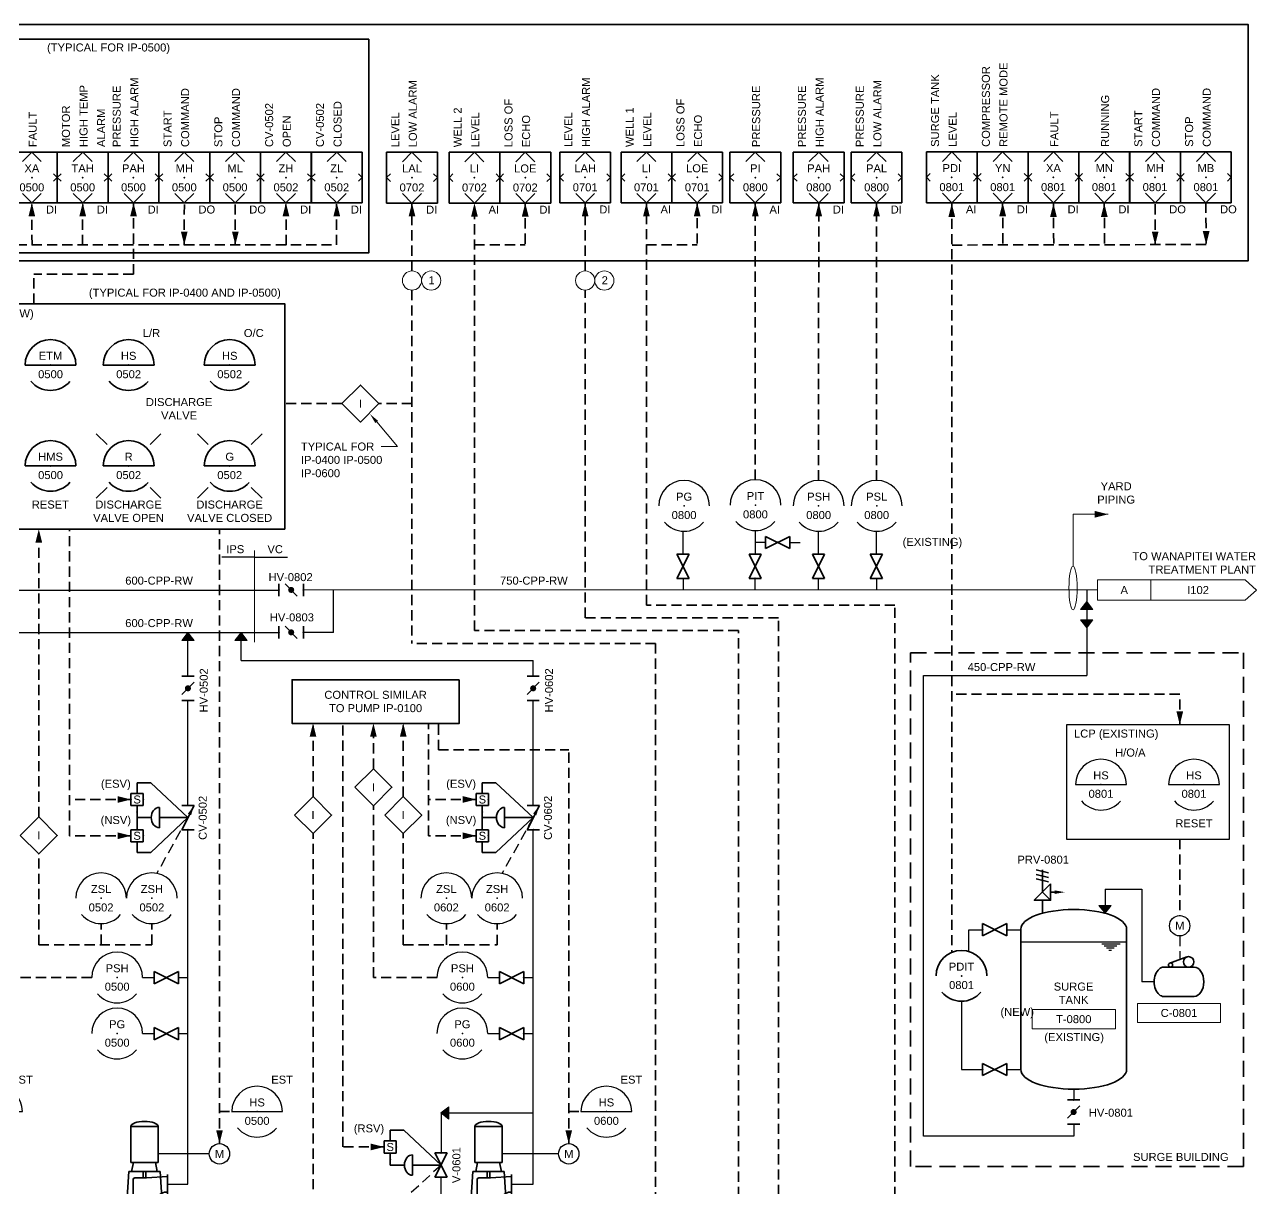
# Paper-space layout '11-Example P&ID with Typical IO and Controls- A1 Sheet' of a CAD drawing. Extents: x 47 to 819, y 21 to 569.
# Drawn here: x 433.7 to 818.5, y 205.3 to 569 of the extents above; entities that cross this region are included whole.
import ezdxf
from ezdxf.enums import TextEntityAlignment as Align

# ---------------------------------------------------------------- set-up
doc = ezdxf.new("R2010")
doc.units = 0
for name, pattern in [('CENTER2', [28.575, 19.05, -3.175, 3.175, -3.175]), ('DASHED', [0.75, 0.5, -0.25]), ('HIDDEN2', [4.7625, 3.175, -1.5875])]:
    doc.linetypes.add(name, pattern=pattern)
for name, color, linetype, lineweight in [('D-EQPM-EXST', 252, 'Continuous', 35), ('D-MINOR-EXST', 252, 'Continuous', 25), ('D-VALV-EXST', 252, 'Continuous', 35), ('G-ANNO-DIM', 1, 'Continuous', 13), ('G-ANNO-SYMB-EXST', 252, 'Continuous', 13), ('G-ANNO-TXNT-EXST', 252, 'Continuous', 13), ('N-ANNO-TEXT', 3, 'Continuous', 18), ('N-INST', 4, 'Continuous', 35), ('N-INST-EXST', 252, 'Continuous', 25), ('N-SGNL-ELEC', 4, 'HIDDEN2', 35), ('N-SGNL-ELEC-EXST', 252, 'HIDDEN2', 25)]:
    doc.layers.add(name, color=color, linetype=linetype, lineweight=lineweight)
doc.styles.add('_CGS_2-5_NOTES', font='arial.ttf', dxfattribs={"height": 2.5})
doc.styles.add('_CGS_2-5_SYMBOL', font='arial.ttf', dxfattribs={"height": 2.5})
doc.styles.get("Standard").update_dxf_attribs({"font": 'arial.ttf'})
doc.dimstyles.get("Standard").update_dxf_attribs({"dimtxt": 0.18, "dimasz": 0.18, "dimexe": 0.18, "dimexo": 0.0625, "dimgap": 0.09, "dimtad": 0, "dimtih": 1, "dimtoh": 1, "dimdec": 4, "dimzin": 0, "dimdsep": 46, "dimtxsty": 'Standard', "dimcen": 0.09, "dimadec": 0, "dimazin": 0, "dimtfac": 1, "dimtdec": 4, "dimtofl": 0, "dimtmove": 0, "dimatfit": 3, "dimfxl": 1, "dimtolj": 1, "dimtzin": 0, "dimarcsym": 0})

# ---------------------------------------------------------------- blocks, each defined once
blk = doc.blocks.new('REFa')
for p, q in [((29.5148, 3.175), (0, 3.175)), ((0, -3.175), (0, 3.175)), ((32.9692, 0), (29.5148, 3.175)), ((29.5148, -3.175), (32.9692, 0)), ((0, -3.175), (29.5148, -3.175))]:
    blk.add_line(p, q)
at = {"style": '_CGS_2-5_SYMBOL'}
blk.add_attdef('A', text='', height=2.5, dxfattribs=at).set_placement((14.7574, 0), align=Align.MIDDLE_CENTER)
blk = doc.blocks.new('REFb')
for p, q in [((0, 3.175), (0, -3.175)), ((0, 3.175), (16.6116, 3.175)), ((16.6116, -3.175), (16.6116, 3.175)), ((16.6116, -3.175), (0, -3.175))]:
    blk.add_line(p, q)
at = {"style": '_CGS_2-5_SYMBOL'}
blk.add_attdef('A', text='', height=2.5, dxfattribs=at).set_placement((8.3058, 0), align=Align.MIDDLE_CENTER)
blk = doc.blocks.new('_N_PLC_FIELD_OP ACCESS')
for p, q in [((-7.94, 15.87), (7.94, 15.87)), ((-7.94, 0), (-7.94, 15.87)), ((0, 15.87), (-2.96, 12.91)), ((2.96, 12.91), (0, 15.87)), ((7.94, 0), (7.94, 15.87)), ((-6.76, 9.11), (-7.94, 7.94)), ((-7.94, 7.94), (-6.76, 6.76)), ((7.94, 7.94), (6.76, 9.11)), ((6.76, 6.76), (7.94, 7.94)), ((7.94, 0), (-7.94, 0)), ((-2.96, 2.96), (0, 0)), ((0, 0), (2.96, 2.96))]:
    blk.add_line(p, q)
blk.add_point((0, 7.94))
at = {"style": '_CGS_2-5_SYMBOL'}
for tag, p in [('DESCRIPTION1', (-3.99, 16.48)), ('DESCRIPTION2', (1.51, 16.48)), ('DESCRIPTION3', (7.01, 16.48))]:
    blk.add_attdef(tag, p, '', height=2.5, rotation=90, dxfattribs=at)
for tag, p in [('TAG', (0, 9.57)), ('NO', (0, 3.62))]:
    blk.add_attdef(tag, text='', height=2.5, dxfattribs=at).set_placement(p, align=Align.CENTER)
blk.add_attdef('ABB', (4.41, -3.31), '', height=2.5, dxfattribs=at)
blk = doc.blocks.new('_D_VALVE_BUTTERFLY')
h = blk.add_hatch(color=256)
edge = h.paths.add_edge_path()
edge.add_arc((3.81, 0.02), 0.953, 180, 540)
for p, q in [((0, 1.91), (0, -1.9)), ((1.91, 1.91), (5.72, -1.9)), ((7.62, 1.91), (7.62, -1.9))]:
    blk.add_line(p, q)
for p in [(3.81, 0), (0, -0.02), (7.62, -0.02)]:
    blk.add_point(p)
blk = doc.blocks.new('_N_INST_FIELD_OP ACCESS')
for start, end in [(0, 180), (219.6995, 319.7606)]:
    blk.add_arc((0, 0), 7.94, start, end)
blk.add_point((0, 0))
at = {"style": '_CGS_2-5_SYMBOL'}
blk.add_attdef('ABB', (4.41, 8.76), '', height=2.5, dxfattribs=at)
for tag, p in [('TAG', (0, 1.63)), ('NO', (0, -4.12))]:
    blk.add_attdef(tag, text='', height=2.5, dxfattribs=at).set_placement(p, align=Align.CENTER)
blk = doc.blocks.new('_D_PUMP_VERTICAL TURBINE')
for p, q in [((-11.47, 17.97), (-11.47, 6.74)), ((-2.93, 17.97), (-11.47, 17.97)), ((-2.93, 6.74), (-2.93, 17.97)), ((-12.69, -5.85), (-12.08, 3.9)), ((-12.08, 3.9), (-2.32, 3.9)), ((-11.47, 6.74), (-2.93, 6.74)), ((-10.61, 6.74), (-11.21, 3.9)), ((-7.64, 1.94), (-7.64, 3.9)), ((-6.75, 1.94), (-6.75, 3.9)), ((-3.78, 6.74), (-3.19, 3.9)), ((-1.71, -5.85), (-2.32, 3.9)), ((-10.74, -4.23), (-10.74, 1.41)), ((-10.22, 1.94), (-6.54, 1.94)), ((-6.54, 1.94), (0, 2.41)), ((0, -3.02), (0, 3.02)), ((-0.57, -6.49), (-13.82, -6.49)), ((-12.69, -6.49), (-12.69, -5.85)), ((-12.68, -5.63), (-11.23, -4.23)), ((-11.23, -4.23), (-3.17, -4.23)), ((-1.72, -5.63), (-3.17, -4.23)), ((-1.71, -6.49), (-1.71, -5.85))]:
    blk.add_line(p, q)
blk.add_arc((-10.22, 1.41), 0.528, 90, 180)
at = {"extrusion": (0, 0, -1)}
blk.add_ellipse((-7.2, 17.97), major_axis=(4.27, 0), ratio=0.386284, start_param=3.141593, end_param=6.283185, dxfattribs=at)
blk.add_ellipse((-0.21, -5.85), major_axis=(-2.39, 2.39), ratio=1, start_param=-0.846486, end_param=0.286057)
at = {"style": '_CGS_2-5_SYMBOL'}
blk.add_attdef('XX', text='', height=2.5, dxfattribs=at).set_placement((0.15, -6.59), align=Align.TOP_LEFT)
blk = doc.blocks.new('_D_VALVE_GATE')
for p, q in [((7.62, -1.905), (0, 1.905)), ((0, 1.905), (0, -1.905)), ((0, -1.905), (7.62, 1.905)), ((7.62, 1.905), (7.62, -1.905))]:
    blk.add_line(p, q)
for p in [(0, 0), (3.81, 0), (7.62, 0)]:
    blk.add_point(p)
blk = doc.blocks.new('_D_VALVE_CHECK')
for p, q in [((0, -1.905), (0, 1.905)), ((0, 1.905), (7.62, -1.905)), ((7.62, -1.905), (7.62, 1.905))]:
    blk.add_line(p, q)
for p in [(0, 0), (3.81, 0), (7.62, 0)]:
    blk.add_point(p)
blk.add_solid([(4.5466, -0.9652), (7.62, -1.905), (5.0292, 0.0254)])
blk = doc.blocks.new('_N_LIGHT_PANEL')
for p, q in [((-10.12, 10.08), (-6.74, 6.73)), ((10.1, 10.08), (6.72, 6.73)), ((-7.95, 0), (7.95, 0)), ((-10.12, -10.11), (-6.74, -6.76)), ((10.1, -10.11), (6.72, -6.76))]:
    blk.add_line(p, q)
for start, end in [(0, 180), (219.6995, 319.7606)]:
    blk.add_arc((0, 0), 7.94, start, end)
blk.add_point((0, 0))
at = {"style": '_CGS_2-5_SYMBOL'}
for tag, p in [('TAG', (0, 1.63)), ('NO', (0, -4.12))]:
    blk.add_attdef(tag, text='', height=2.5, dxfattribs=at).set_placement(p, align=Align.CENTER)
blk.add_attdef('ABB', (7.41, 4.76), '', height=2.5, dxfattribs=at)
blk = doc.blocks.new('_N_INST_PANEL_OP ACCESS')
blk.add_line((-7.95, 0), (7.95, 0))
for start, end in [(0, 180), (219.6995, 319.7606)]:
    blk.add_arc((0, 0), 7.94, start, end)
at = {"ltscale": 0.0508}
blk.add_point((0, 0), dxfattribs=at)
at = {"style": '_CGS_2-5_SYMBOL'}
blk.add_attdef('ABB', (4.41, 8.76), '', height=2.5, dxfattribs=at)
for tag, p in [('TAG', (0, 1.63)), ('NO', (0, -4.12))]:
    blk.add_attdef(tag, text='', height=2.5, dxfattribs=at).set_placement(p, align=Align.CENTER)
blk = doc.blocks.new('_D_VALVE_RELIEF - PRESSURE')
for p, q in [((1.8796, 12.4333), (-1.9558, 13.3477)), ((-1.9558, 11.9507), (1.8796, 10.9855)), ((0, 6.4135), (0, 13.3477)), ((1.8796, 9.5885), (-1.9558, 10.5283)), ((2.5527, 3.8608), (-0.0127, 6.4008)), ((0, 3.8608), (0, 0)), ((2.5527, 6.4008), (4.6101, 6.4008))]:
    blk.add_line(p, q)
at = {"flags": 128}
blk.add_lwpolyline([(2.5527, 8.9662), (2.5527, 3.8608), (-2.5527, 3.8608)], close=True, dxfattribs=at)
for p in [(-0.0127, 3.8608), (2.5527, 6.4008)]:
    blk.add_point(p)
blk.add_solid([(3.8227, 5.842), (6.9977, 6.4008), (3.8227, 6.9596)])
blk = doc.blocks.new('_D_COMPRESSOR_SINGLE STAGE')
for p, q in [((-10.61, 5.86), (-5.3, 7.77)), ((-12.46, 4.59), (-3.02, 4.59)), ((-12.46, -4.59), (-3.02, -4.59))]:
    blk.add_line(p, q)
for centre, radius in [((-4.74, 6.23), 1.64), ((-10.39, 5.25), 0.654)]:
    blk.add_circle(centre, radius)
for centre, start_param, end_param in [((-12.46, 0), 0, 3.141593), ((-3.02, 0), 3.141593, 6.283185)]:
    blk.add_ellipse(centre, major_axis=(0, 4.59), ratio=0.657895, start_param=start_param, end_param=end_param)
at = {"style": '_CGS_2-5_SYMBOL'}
blk.add_attdef('XX', text='', height=2.5, dxfattribs=at).set_placement((-0.51, -5.02), align=Align.TOP_LEFT)

psp = doc.layouts.new('11-Example P&ID with Typical IO and Controls- A1 Sheet')

# ---------------------------------------------------------------- linework, layer by layer
at = {"layer": 'D-EQPM-EXST'}
for p, q in [((744.93, 286.26), (744.93, 242.45)), ((777.98, 242.49), (777.98, 286.3))]:
    psp.add_line(p, q, dxfattribs=at)
at = {"layer": 'D-EQPM-EXST', "extrusion": (0, 0, -1)}
psp.add_ellipse((761.46, 286.3), major_axis=(16.53, 0), ratio=0.374183, start_param=3.141593, end_param=6.283185, dxfattribs=at)
at = {"layer": 'D-EQPM-EXST'}
psp.add_ellipse((761.46, 242.49), major_axis=(16.53, 0), ratio=0.374183, start_param=3.141593, end_param=6.283185, dxfattribs=at)
at = {"layer": 'D-MINOR-EXST'}
for p, q in [((639.45, 403.52), (639.45, 410.68)), ((661.98, 410.88), (661.98, 403.53)), ((681.77, 403.52), (681.77, 410.68)), ((699.87, 403.52), (699.87, 410.68)), ((665.16, 407.16), (661.98, 407.16)), ((672.78, 407.16), (675.96, 407.16)), ((639.45, 395.9), (639.45, 392.32)), ((661.98, 392.31), (661.98, 395.91)), ((681.77, 392.31), (681.77, 395.9)), ((699.87, 395.91), (699.87, 392.31)), ((215.09, 392.35), (513.17, 392.3)), ((768.93, 392.32), (520.79, 392.3)), ((530.21, 379.05), (530.21, 392.3)), ((765.51, 392.31), (765.51, 365.61)), ((382.56, 379.05), (513.17, 379.05)), ((484.74, 365.4), (484.74, 379.05)), ((501.32, 370.32), (501.32, 379.05)), ((530.21, 379.05), (520.79, 379.05)), ((501.32, 370.32), (592.6, 370.32)), ((592.6, 365.4), (592.6, 370.32)), ((714.5, 221.6), (714.5, 365.61)), ((714.5, 365.61), (765.51, 365.61)), ((484.74, 324.99), (484.74, 357.78)), ((592.6, 324.99), (592.6, 357.78)), ((484.74, 206.64), (484.74, 317.37)), ((592.6, 206.64), (592.6, 317.37)), ((771.23, 298.84), (771.23, 291.29)), ((771.23, 298.84), (782.69, 298.84)), ((782.69, 298.84), (782.69, 269.88)), ((728.65, 279.34), (728.65, 286.14)), ((728.65, 286.14), (732.98, 286.14)), ((740.6, 286.14), (744.93, 286.14)), ((777.98, 282.27), (744.93, 282.27)), ((775.96, 281.68), (770.21, 281.68)), ((774.94, 281.04), (770.99, 281.04)), ((774.09, 280.34), (771.73, 280.34)), ((773.28, 279.7), (772.44, 279.7)), ((470.55, 271.18), (474.16, 271.18)), ((481.78, 271.18), (484.74, 271.18)), ((578.41, 271.18), (582.02, 271.18)), ((589.64, 271.18), (592.6, 271.18)), ((786.61, 269.88), (782.69, 269.88)), ((726.4, 263.79), (726.4, 242.49)), ((470.55, 253.68), (474.16, 253.68)), ((481.78, 253.68), (484.74, 253.68)), ((578.41, 253.68), (582.02, 253.68)), ((589.64, 253.68), (592.6, 253.68)), ((726.4, 242.49), (732.98, 242.49)), ((740.6, 242.49), (744.93, 242.49)), ((761.46, 236.3), (761.46, 232.97)), ((563.82, 228.95), (563.82, 216.4)), ((563.82, 228.95), (592.6, 228.95)), ((761.46, 225.35), (761.46, 221.6)), ((761.46, 221.6), (714.5, 221.6)), ((491.4, 216.11), (475.41, 216.1)), ((600.52, 216.11), (582.91, 216.1)), ((563.76, 208.78), (563.76, 181.39)), ((478.34, 206.64), (484.74, 206.64)), ((585.83, 206.64), (592.6, 206.64))]:
    psp.add_line(p, q, dxfattribs=at)
at = {"layer": 'D-VALV-EXST'}
for p, q in [((468.83, 328.76), (468.83, 332.08)), ((473.08, 332.08), (468.83, 332.08)), ((484.74, 321.18), (473.08, 332.08)), ((576.69, 328.76), (576.69, 332.08)), ((580.94, 332.08), (576.69, 332.08)), ((592.6, 321.18), (580.94, 332.08)), ((470.74, 328.76), (466.93, 328.76)), ((466.93, 328.76), (466.93, 324.95)), ((470.74, 324.95), (470.74, 328.76)), ((578.6, 328.76), (574.79, 328.76)), ((574.79, 328.76), (574.79, 324.95)), ((578.6, 324.95), (578.6, 328.76)), ((466.93, 324.95), (468.83, 324.95)), ((468.83, 321.2), (468.83, 324.95)), ((468.83, 324.95), (470.74, 324.95)), ((475.81, 324.38), (475.81, 318.03)), ((574.79, 324.95), (576.69, 324.95)), ((576.69, 321.2), (576.69, 324.95)), ((576.69, 324.95), (578.6, 324.95)), ((583.67, 324.38), (583.67, 318.03)), ((473.26, 321.2), (468.83, 321.2)), ((468.83, 321.16), (468.83, 317.41)), ((484.74, 321.18), (473.08, 310.28)), ((581.12, 321.2), (576.69, 321.2)), ((576.69, 321.16), (576.69, 317.41)), ((592.6, 321.18), (580.94, 310.28)), ((466.93, 313.6), (466.93, 317.41)), ((466.93, 317.41), (468.83, 317.41)), ((468.83, 317.41), (470.74, 317.41)), ((470.74, 317.41), (470.74, 313.6)), ((574.79, 313.6), (574.79, 317.41)), ((574.79, 317.41), (576.69, 317.41)), ((576.69, 317.41), (578.6, 317.41)), ((578.6, 317.41), (578.6, 313.6)), ((470.74, 313.6), (466.93, 313.6)), ((468.83, 313.6), (468.83, 310.28)), ((578.6, 313.6), (574.79, 313.6)), ((576.69, 313.6), (576.69, 310.28)), ((473.08, 310.28), (468.83, 310.28)), ((580.94, 310.28), (576.69, 310.28)), ((547.91, 220.16), (547.91, 223.49)), ((552.16, 223.49), (547.91, 223.49)), ((563.82, 212.59), (552.16, 223.49)), ((549.82, 220.16), (546.01, 220.16)), ((546.01, 220.16), (546.01, 216.35)), ((549.82, 216.35), (549.82, 220.16)), ((546.01, 216.35), (547.91, 216.35)), ((547.91, 212.61), (547.91, 216.35)), ((547.91, 216.35), (549.82, 216.35)), ((554.89, 215.78), (554.89, 209.43)), ((552.34, 212.61), (547.91, 212.61))]:
    psp.add_line(p, q, dxfattribs=at)
at = {"layer": 'D-VALV-EXST', "flags": 128}
for points in [[(484.74, 321.18), (475.82, 321.18)], [(592.6, 321.18), (583.68, 321.18)], [(563.82, 212.59), (554.9, 212.59)]]:
    psp.add_lwpolyline(points, dxfattribs=at)
at = {"layer": 'D-VALV-EXST', "extrusion": (0, 0, -1)}
for centre in [(475.8, 321.2), (583.66, 321.2), (554.89, 212.61)]:
    psp.add_ellipse(centre, major_axis=(0, 3.18), ratio=0.8, start_param=3.141593, end_param=6.283185, dxfattribs=at)
at = {"layer": 'D-VALV-EXST'}
for p in [(466.93, 326.85), (470.74, 326.85), (578.6, 326.85), (468.83, 322.98), (576.69, 322.98), (470.74, 315.51), (578.6, 315.51), (549.82, 218.26), (547.91, 214.39)]:
    psp.add_point(p, dxfattribs=at)
at = {"layer": 'G-ANNO-DIM'}
for p in [(543.69, 444.83), (545.13, 437.19)]:
    psp.add_line(p, (550.16, 437.19), dxfattribs=at)
at = {"layer": 'G-ANNO-DIM', "linetype": 'CENTER2', "ltscale": 10}
psp.add_line((505.57, 375.99), (505.57, 404.71), dxfattribs=at)
at = {"layer": 'G-ANNO-DIM'}
psp.add_solid([(543.28, 444.48), (541.59, 447.31), (544.11, 445.18)], dxfattribs=at)
at = {"layer": 'G-ANNO-SYMB-EXST', "ltscale": 10}
for p, q in [((761.24, 399.79), (761.24, 415.98)), ((761.24, 415.98), (772.23, 415.98))]:
    psp.add_line(p, q, dxfattribs=at)
at = {"layer": 'G-ANNO-SYMB-EXST', "ltscale": 0.1}
for p, q in [((765.51, 388.69), (763.56, 386.21)), ((767.45, 386.21), (765.51, 388.69)), ((763.56, 386.21), (767.45, 386.21)), ((763.56, 383.02), (767.45, 383.02)), ((765.51, 380.54), (763.56, 383.02)), ((482.79, 376.57), (484.74, 379.05)), ((484.74, 379.05), (486.69, 376.57)), ((499.37, 376.57), (501.32, 379.05)), ((501.32, 379.05), (503.27, 376.57)), ((486.69, 376.57), (482.79, 376.57)), ((503.27, 376.57), (499.37, 376.57)), ((773.18, 293.77), (769.28, 293.77)), ((769.28, 293.77), (771.23, 291.29)), ((771.23, 291.29), (773.18, 293.77)), ((563.76, 228.91), (566.24, 230.85)), ((566.24, 226.96), (563.76, 228.91)), ((566.24, 230.85), (566.24, 226.96))]:
    psp.add_line(p, q, dxfattribs=at)
at = {"layer": 'G-ANNO-SYMB-EXST', "ltscale": 0.001}
psp.add_line((767.45, 383.02), (765.51, 380.54), dxfattribs=at)
at = {"layer": 'G-ANNO-SYMB-EXST', "ltscale": 10}
psp.add_lwpolyline([(772.23, 415.98, 0, 2.1, 0), (768.03, 415.98, 2.1, 2.1, 0)], format="xyseb", dxfattribs=at)
at = {"layer": 'G-ANNO-SYMB-EXST', "ltscale": 10, "extrusion": (0, 0, -1)}
psp.add_ellipse((761.24, 392.96), major_axis=(0, 6.83), ratio=0.186046, dxfattribs=at)
at = {"layer": 'G-ANNO-SYMB-EXST', "ltscale": 0.1, "extrusion": (0, 0, -1)}
for points in [[(-763.56, 386.21), (-767.45, 386.21), (-765.51, 388.69)], [(-763.56, 383.02), (-767.45, 383.02), (-765.51, 380.54)], [(-486.69, 376.57), (-482.79, 376.57), (-484.74, 379.05)], [(-503.27, 376.57), (-499.37, 376.57), (-501.32, 379.05)], [(-773.18, 293.77), (-769.28, 293.77), (-771.23, 291.29)], [(-566.24, 230.85), (-566.24, 226.96), (-563.76, 228.91)]]:
    psp.add_solid(points, dxfattribs=at)
at = {"layer": 'G-ANNO-TXNT-EXST', "ltscale": 10}
for points in [[(807.35, 257.13), (781.35, 257.13), (781.35, 263.13), (807.35, 263.13)], [(774.46, 255.19), (748.46, 255.19), (748.46, 261.19), (774.46, 261.19)]]:
    psp.add_lwpolyline(points, close=True, dxfattribs=at)
at = {"layer": 'N-ANNO-TEXT'}
for centre in [(554.72, 489.02), (560.72, 489.02), (608.82, 489.02), (614.82, 489.02)]:
    psp.add_circle(centre, 3, dxfattribs=at)
at = {"layer": 'N-INST'}
for points in [[(48.99, 569), (816, 569), (816, 495.21), (48.99, 495.21)], [(358.17, 481.79), (514.98, 481.79), (514.98, 411.33), (358.17, 411.33)], [(569.49, 364.29), (517.27, 364.29), (517.27, 350.64), (569.49, 350.64)]]:
    psp.add_lwpolyline(points, close=True, dxfattribs=at)
at = {"layer": 'N-INST', "ltscale": 10}
psp.add_lwpolyline([(541.19, 564.48), (541.19, 497.66), (378.33, 497.66), (378.33, 564.48)], close=True, dxfattribs=at)
at = {"layer": 'N-INST', "flags": 128}
for points in [[(532.83, 450.56), (538.61, 444.78), (544.39, 450.56), (538.61, 456.34)], [(536.89, 330.67), (542.67, 324.89), (548.45, 330.67), (542.67, 336.46)], [(518.01, 321.95), (523.8, 316.17), (529.58, 321.95), (523.8, 327.73)], [(546.22, 321.95), (552, 316.17), (557.78, 321.95), (552, 327.73)], [(432.34, 315.61), (438.13, 309.83), (443.91, 315.61), (438.13, 321.4)]]:
    psp.add_lwpolyline(points, close=True, dxfattribs=at)
at = {"layer": 'N-INST', "color": 5, "linetype": 'DASHED', "ltscale": 10}
psp.add_lwpolyline([(710.47, 372.64), (814.52, 372.64), (814.52, 212.15), (710.47, 212.15)], close=True, dxfattribs=at)
at = {"layer": 'N-INST-EXST'}
psp.add_lwpolyline([(810.1, 350.19), (759.22, 350.19), (759.22, 314.46), (810.1, 314.46)], close=True, dxfattribs=at)
for centre in [(794.56, 287.4), (494.58, 216.11), (603.7, 216.11)]:
    psp.add_circle(centre, 3.18, dxfattribs=at)
for p in [(574.79, 326.85), (484.74, 321.18), (592.6, 321.18)]:
    psp.add_point(p, dxfattribs=at)
at = {"layer": 'N-SGNL-ELEC'}
for p, q in [((436.02, 500.11), (435.96, 513.27)), ((451.82, 500.12), (451.84, 513.28)), ((467.68, 491.01), (467.71, 513.28)), ((483.58, 500.13), (483.6, 513.28)), ((499.52, 500.13), (499.46, 513.28)), ((515.39, 500.13), (515.34, 513.28)), ((531.15, 500.14), (531.17, 513.28)), ((554.72, 492.02), (554.72, 513.24)), ((574.23, 379.62), (574.23, 513.23)), ((590.11, 513.23), (590.09, 500.14)), ((608.82, 492.02), (608.82, 513.29)), ((627.96, 387.62), (627.96, 513.29)), ((643.83, 513.29), (643.82, 500.14)), ((661.98, 426.75), (661.98, 513.28)), ((681.75, 426.55), (681.78, 513.28)), ((699.85, 426.55), (699.88, 513.28)), ((723.37, 513.09), (723.38, 279.07)), ((739.25, 513.34), (739.33, 500.16)), ((755.12, 513.34), (755.2, 500.16)), ((771, 513.34), (771.08, 500.16)), ((786.89, 500.14), (786.88, 513.34)), ((802.75, 513.34), (802.83, 500.28)), ((802.83, 500.28), (723.37, 500.12)), ((388.33, 500.14), (531.15, 500.14)), ((574.23, 500.14), (590.09, 500.14)), ((627.96, 500.14), (643.82, 500.14)), ((467.68, 491.01), (436.56, 491.01)), ((436.58, 481.79), (436.56, 491.01)), ((554.72, 486.02), (554.72, 375.62)), ((608.83, 383.62), (608.82, 486.02)), ((532.83, 450.56), (514.98, 450.56)), ((554.72, 450.56), (544.39, 450.56)), ((438.13, 321.4), (438.13, 411.33)), ((447.7, 315.5), (447.7, 411.33)), ((494.58, 219.28), (494.58, 411.33)), ((705.61, 387.62), (627.96, 387.62)), ((705.61, 188.32), (705.61, 387.62)), ((669.24, 383.62), (608.82, 383.62)), ((669.25, 122.32), (669.24, 383.62)), ((656.7, 379.62), (574.23, 379.62)), ((656.7, 188.32), (656.7, 379.62)), ((630.83, 375.62), (554.72, 375.62)), ((630.83, 375.62), (630.83, 160.99)), ((794.59, 359.8), (723.37, 359.8)), ((794.59, 350.19), (794.59, 359.8)), ((523.8, 327.73), (523.8, 350.64)), ((533.1, 218.25), (533.1, 350.64)), ((542.67, 336.46), (542.67, 350.64)), ((552, 327.73), (552, 350.64)), ((559.88, 315.5), (559.88, 350.64)), ((562.96, 342.32), (562.96, 350.64)), ((562.96, 342.32), (603.69, 342.32)), ((603.7, 219.29), (603.69, 342.32)), ((466.93, 326.85), (447.7, 326.85)), ((542.67, 271.22), (542.67, 324.89)), ((574.79, 326.85), (559.88, 326.85)), ((523.8, 181.23), (523.8, 316.17)), ((552, 281.41), (552, 316.17)), ((466.93, 315.51), (447.7, 315.5)), ((574.79, 315.51), (559.88, 315.5)), ((794.59, 314.46), (794.57, 290.58)), ((438.13, 281.42), (438.13, 309.83)), ((457.59, 281.44), (457.59, 288.05)), ((473.46, 281.44), (473.46, 288.05)), ((565.45, 281.42), (565.45, 288.05)), ((581.32, 281.42), (581.32, 288.05)), ((438.13, 281.42), (473.46, 281.44)), ((552, 281.41), (581.32, 281.42)), ((454.67, 271.22), (427.78, 271.22)), ((562.54, 271.22), (542.67, 271.22)), ((494.58, 229.29), (498.41, 229.29)), ((603.7, 229.29), (607.53, 229.29)), ((546.01, 218.26), (533.1, 218.25))]:
    psp.add_line(p, q, dxfattribs=at)
at = {"layer": 'N-SGNL-ELEC', "linetype": 'Continuous'}
for points in [[(435.96, 513.28, 0, 2.1, 0), (435.96, 509.08, 2.1, 2.1, 0)], [(451.85, 513.29, 0, 2.1, 0), (451.85, 509.09, 2.1, 2.1, 0)], [(467.73, 513.29, 0, 2.1, 0), (467.73, 509.09, 2.1, 2.1, 0)], [(515.35, 513.29, 0, 2.1, 0), (515.35, 509.09, 2.1, 2.1, 0)], [(531.23, 513.27, 0, 2.1, 0), (531.23, 509.07, 2.1, 2.1, 0)], [(554.72, 513.24, 0, 2.1, 0), (554.72, 509.04, 2.1, 2.1, 0)], [(574.23, 513.23, 0, 2.1, 0), (574.23, 509.03, 2.1, 2.1, 0)], [(590.11, 513.23, 0, 2.1, 0), (590.11, 509.03, 2.1, 2.1, 0)], [(608.82, 513.29, 0, 2.1, 0), (608.82, 509.09, 2.1, 2.1, 0)], [(627.96, 513.29, 0, 2.1, 0), (627.96, 509.09, 2.1, 2.1, 0)], [(643.83, 513.29, 0, 2.1, 0), (643.83, 509.09, 2.1, 2.1, 0)], [(661.98, 513.28, 0, 2.1, 0), (661.98, 509.08, 2.1, 2.1, 0)], [(681.78, 513.28, 0, 2.1, 0), (681.78, 509.08, 2.1, 2.1, 0)], [(699.86, 513.28, 0, 2.1, 0), (699.86, 509.08, 2.1, 2.1, 0)], [(723.37, 513.09, 0, 2.1, 0), (723.37, 508.89, 2.1, 2.1, 0)], [(739.25, 513.34, 0, 2.1, 0), (739.25, 509.14, 2.1, 2.1, 0)], [(755.12, 513.09, 0, 2.1, 0), (755.12, 508.89, 2.1, 2.1, 0)], [(771, 513.09, 0, 2.1, 0), (771, 508.89, 2.1, 2.1, 0)], [(483.58, 500.13, 0, 2.1, 0), (483.58, 504.33, 2.1, 2.1, 0)], [(499.52, 500.13, 0, 2.1, 0), (499.52, 504.33, 2.1, 2.1, 0)], [(786.89, 500.14, 0, 2.1, 0), (786.89, 504.34, 2.1, 2.1, 0)], [(802.83, 500.28, 0, 2.1, 0), (802.83, 504.48, 2.1, 2.1, 0)], [(438.13, 411.33, 0, 2.1, 0), (438.13, 407.13, 2.1, 2.1, 0)], [(794.59, 350.19, 0, 2.1, 0), (794.59, 354.39, 2.1, 2.1, 0)], [(523.8, 350.64, 0, 2.1, 0), (523.8, 346.44, 2.1, 2.1, 0)], [(542.67, 350.64, 0, 2.1, 0), (542.67, 346.44, 2.1, 2.1, 0)], [(552, 350.64, 0, 2.1, 0), (552, 346.44, 2.1, 2.1, 0)], [(466.93, 326.85, 0, 2.1, 0), (462.73, 326.85, 2.1, 2.1, 0)], [(574.79, 326.85, 0, 2.1, 0), (570.59, 326.85, 2.1, 2.1, 0)], [(466.93, 315.51, 0, 2.1, 0), (462.73, 315.51, 2.1, 2.1, 0)], [(574.79, 315.51, 0, 2.1, 0), (570.59, 315.51, 2.1, 2.1, 0)], [(494.58, 219.28, 0, 2.1, 0), (494.58, 223.48, 2.1, 2.1, 0)], [(603.7, 219.29, 0, 2.1, 0), (603.7, 223.49, 2.1, 2.1, 0)], [(546.01, 218.26, 0, 2.1, 0), (541.81, 218.26, 2.1, 2.1, 0)]]:
    psp.add_lwpolyline(points, format="xyseb", dxfattribs=at)
at = {"layer": 'N-SGNL-ELEC-EXST'}
for p, q in [((484.74, 321.18), (474.99, 303.78)), ((592.6, 321.18), (582.85, 303.78)), ((794.56, 284.23), (794.56, 276.69)), ((563.82, 212.59), (554.08, 203.6))]:
    psp.add_line(p, q, dxfattribs=at)

# ---------------------------------------------------------------- block references
at = {"layer": 'D-EQPM-EXST'}
for name, p in [('_D_COMPRESSOR_SINGLE STAGE', (802.09, 269.88)), ('_D_PUMP_VERTICAL TURBINE', (478.34, 206.64)), ('_D_PUMP_VERTICAL TURBINE', (585.83, 206.64))]:
    psp.add_blockref(name, p, dxfattribs=at)
at = {"layer": 'D-VALV-EXST'}
for p, rotation in [((672.78, 407.16), 180), ((639.39, 403.52), 270), ((661.92, 403.53), 270), ((681.71, 403.52), 270), ((699.81, 403.52), 270), ((740.6, 286.14), 180), ((481.78, 271.18), 180), ((589.64, 271.18), 180), ((481.78, 253.68), 180), ((589.64, 253.68), 180), ((740.6, 242.45), 180), ((563.76, 208.78), 90)]:
    psp.add_blockref('_D_VALVE_GATE', p, dxfattribs=dict(at, rotation=rotation))
at = {"layer": 'D-VALV-EXST', "ltscale": 0.0508}
for p in [(513.17, 392.32), (513.17, 379.06)]:
    psp.add_blockref('_D_VALVE_BUTTERFLY', p, dxfattribs=at)
at = {"layer": 'D-VALV-EXST', "ltscale": 0.0508, "rotation": 90}
for p in [(484.74, 357.78), (592.6, 357.78), (761.44, 225.36)]:
    psp.add_blockref('_D_VALVE_BUTTERFLY', p, dxfattribs=at)
at = {"layer": 'D-VALV-EXST', "zscale": 2.539999999999999, "rotation": 90}
for p in [(484.74, 317.37), (592.6, 317.37)]:
    psp.add_blockref('_D_VALVE_CHECK', p, dxfattribs=at)
at = {"layer": 'D-VALV-EXST'}
psp.add_blockref('_D_VALVE_RELIEF - PRESSURE', (751.68, 291.49), dxfattribs=at)
at = {"layer": 'G-ANNO-SYMB-EXST'}
for name, p, values in [('REFb', (768.93, 392.3), {'A': 'A'}), ('REFa', (785.54, 392.3), {'A': 'I102'})]:
    psp.add_blockref(name, p, dxfattribs=at).add_auto_attribs(values)
at = {"layer": 'N-INST'}
for name, p, values in [('_N_PLC_FIELD_OP ACCESS', (739.25, 513.34), {'DESCRIPTION2': ' REMOTE MODE', 'DESCRIPTION1': ' COMPRESSOR', 'TAG': 'YN', 'NO': '0801', 'ABB': 'DI'}), ('_N_PLC_FIELD_OP ACCESS', (467.71, 513.28), {'DESCRIPTION2': ' HIGH ALARM', 'DESCRIPTION1': ' PRESSURE', 'TAG': 'PAH', 'NO': '0500', 'ABB': 'DI'}), ('_N_PLC_FIELD_OP ACCESS', (554.72, 513.24), {'DESCRIPTION2': ' LOW ALARM', 'DESCRIPTION1': ' LEVEL', 'TAG': 'LAL', 'NO': '0702', 'ABB': 'DI'}), ('_N_PLC_FIELD_OP ACCESS', (608.82, 513.29), {'DESCRIPTION2': ' HIGH ALARM', 'DESCRIPTION1': ' LEVEL', 'TAG': 'LAH', 'NO': '0701', 'ABB': 'DI'}), ('_N_PLC_FIELD_OP ACCESS', (681.78, 513.28), {'DESCRIPTION2': ' HIGH ALARM', 'DESCRIPTION1': ' PRESSURE', 'TAG': 'PAH', 'NO': '0800', 'ABB': 'DI'}), ('_N_PLC_FIELD_OP ACCESS', (699.86, 513.28), {'DESCRIPTION2': ' LOW ALARM', 'DESCRIPTION1': ' PRESSURE', 'TAG': 'PAL', 'NO': '0800', 'ABB': 'DI'}), ('_N_PLC_FIELD_OP ACCESS', (723.37, 513.34), {'DESCRIPTION2': ' LEVEL', 'DESCRIPTION1': ' SURGE TANK', 'TAG': 'PDI', 'NO': '0801', 'ABB': 'AI'}), ('_N_PLC_FIELD_OP ACCESS', (451.84, 513.28), {'DESCRIPTION3': ' ALARM', 'DESCRIPTION2': ' HIGH TEMP', 'DESCRIPTION1': ' MOTOR', 'TAG': 'TAH', 'NO': '0500', 'ABB': 'DI'}), ('_N_PLC_FIELD_OP ACCESS', (483.59, 513.28), {'DESCRIPTION2': ' COMMAND', 'DESCRIPTION1': ' START', 'TAG': 'MH', 'NO': '0500', 'ABB': 'DO'}), ('_N_PLC_FIELD_OP ACCESS', (499.46, 513.28), {'DESCRIPTION2': ' COMMAND', 'DESCRIPTION1': ' STOP', 'TAG': 'ML', 'NO': '0500', 'ABB': 'DO'}), ('_N_PLC_FIELD_OP ACCESS', (661.98, 513.28), {'DESCRIPTION2': ' PRESSURE', 'TAG': 'PI', 'NO': '0800', 'ABB': 'AI'}), ('_N_PLC_FIELD_OP ACCESS', (771, 513.34), {'DESCRIPTION2': ' RUNNING', 'TAG': 'MN', 'NO': '0801', 'ABB': 'DI'}), ('_N_PLC_FIELD_OP ACCESS', (786.87, 513.34), {'DESCRIPTION2': ' COMMAND', 'DESCRIPTION1': ' START', 'TAG': 'MH', 'NO': '0801', 'ABB': 'DO'}), ('_N_PLC_FIELD_OP ACCESS', (802.75, 513.34), {'DESCRIPTION2': ' COMMAND', 'DESCRIPTION1': ' STOP', 'TAG': 'MB', 'NO': '0801', 'ABB': 'DO'}), ('_N_PLC_FIELD_OP ACCESS', (515.34, 513.28), {'DESCRIPTION2': ' OPEN', 'DESCRIPTION1': ' CV-0502', 'TAG': 'ZH', 'NO': '0502', 'ABB': 'DI'}), ('_N_PLC_FIELD_OP ACCESS', (531.21, 513.28), {'DESCRIPTION2': ' CLOSED', 'DESCRIPTION1': ' CV-0502', 'TAG': 'ZL', 'NO': '0502', 'ABB': 'DI'}), ('_N_PLC_FIELD_OP ACCESS', (574.23, 513.23), {'DESCRIPTION2': ' LEVEL', 'DESCRIPTION1': ' WELL 2', 'TAG': 'LI', 'NO': '0702', 'ABB': 'AI'}), ('_N_PLC_FIELD_OP ACCESS', (590.11, 513.23), {'DESCRIPTION2': ' ECHO', 'DESCRIPTION1': ' LOSS OF', 'TAG': 'LOE', 'NO': '0702', 'ABB': 'DI'}), ('_N_PLC_FIELD_OP ACCESS', (627.96, 513.29), {'DESCRIPTION2': ' LEVEL', 'DESCRIPTION1': ' WELL 1', 'TAG': 'LI', 'NO': '0701', 'ABB': 'AI'}), ('_N_PLC_FIELD_OP ACCESS', (643.83, 513.29), {'DESCRIPTION2': ' ECHO', 'DESCRIPTION1': ' LOSS OF', 'TAG': 'LOE', 'NO': '0701', 'ABB': 'DI'}), ('_N_PLC_FIELD_OP ACCESS', (435.96, 513.28), {'DESCRIPTION2': ' FAULT', 'TAG': 'XA', 'NO': '0500', 'ABB': 'DI'}), ('_N_PLC_FIELD_OP ACCESS', (755.12, 513.34), {'DESCRIPTION2': ' FAULT', 'TAG': 'XA', 'NO': '0801', 'ABB': 'DI'}), ('_N_INST_PANEL_OP ACCESS', (466.2, 462.62), {'NO': '0502', 'TAG': 'HS', 'ABB': 'L/R'}), ('_N_INST_PANEL_OP ACCESS', (497.78, 462.62), {'NO': '0502', 'TAG': 'HS', 'ABB': 'O/C'}), ('_N_INST_FIELD_OP ACCESS', (726.4, 271.73), {'NO': '0801', 'TAG': 'PDIT'})]:
    psp.add_blockref(name, p, dxfattribs=at).add_auto_attribs(values)
ref = psp.add_blockref('_N_INST_PANEL_OP ACCESS', (441.8, 462.62), dxfattribs=at)
ref.add_attrib('NO', '0500', dxfattribs={"layer": '0', "height": 2.5, "style": '_CGS_2-5_SYMBOL'}).set_placement((441.8, 458.5), align=Align.CENTER)
ref.add_attrib('TAG', 'ETM', dxfattribs={"layer": '0', "height": 2.5, "style": '_CGS_2-5_SYMBOL'}).set_placement((441.8, 464.25), align=Align.CENTER)
ref = psp.add_blockref('_N_INST_PANEL_OP ACCESS', (441.8, 431.1), dxfattribs=at)
ref.add_attrib('NO', '0500', dxfattribs={"layer": '0', "height": 2.5, "style": '_CGS_2-5_SYMBOL'}).set_placement((441.8, 426.98), align=Align.CENTER)
ref.add_attrib('TAG', 'HMS', dxfattribs={"layer": '0', "height": 2.5, "style": '_CGS_2-5_SYMBOL'}).set_placement((441.8, 432.73), align=Align.CENTER)
ref = psp.add_blockref('_N_LIGHT_PANEL', (466.2, 431.09), dxfattribs=at)
ref.add_attrib('TAG', 'R', dxfattribs={"layer": '0', "height": 2.5, "style": '_CGS_2-5_SYMBOL'}).set_placement((466.2, 432.72), align=Align.CENTER)
ref.add_attrib('NO', '0502', dxfattribs={"layer": '0', "height": 2.5, "style": '_CGS_2-5_SYMBOL'}).set_placement((466.2, 426.98), align=Align.CENTER)
ref = psp.add_blockref('_N_LIGHT_PANEL', (497.78, 431.09), dxfattribs=at)
ref.add_attrib('TAG', 'G', dxfattribs={"layer": '0', "height": 2.5, "style": '_CGS_2-5_SYMBOL'}).set_placement((497.78, 432.72), align=Align.CENTER)
ref.add_attrib('NO', '0502', dxfattribs={"layer": '0', "height": 2.5, "style": '_CGS_2-5_SYMBOL'}).set_placement((497.78, 426.98), align=Align.CENTER)
at = {"layer": 'N-INST-EXST'}
for name, p, values in [('_N_INST_FIELD_OP ACCESS', (639.73, 418.61), {'NO': '0800', 'TAG': 'PG'}), ('_N_INST_FIELD_OP ACCESS', (662.02, 418.82), {'NO': '0800', 'TAG': 'PIT'}), ('_N_INST_FIELD_OP ACCESS', (681.77, 418.61), {'NO': '0800', 'TAG': 'PSH'}), ('_N_INST_FIELD_OP ACCESS', (699.9, 418.61), {'NO': '0800', 'TAG': 'PSL'}), ('_N_INST_PANEL_OP ACCESS', (769.97, 331.5), {'NO': '0801', 'TAG': 'HS', 'ABB': 'H/O/A'}), ('_N_INST_FIELD_OP ACCESS', (457.59, 295.99), {'NO': '0502', 'TAG': 'ZSL'}), ('_N_INST_FIELD_OP ACCESS', (473.46, 295.99), {'NO': '0502', 'TAG': 'ZSH'}), ('_N_INST_FIELD_OP ACCESS', (565.45, 295.99), {'NO': '0602', 'TAG': 'ZSL'}), ('_N_INST_FIELD_OP ACCESS', (581.32, 295.99), {'NO': '0602', 'TAG': 'ZSH'}), ('_N_INST_FIELD_OP ACCESS', (462.61, 271.22), {'NO': '0500', 'TAG': 'PSH'}), ('_N_INST_FIELD_OP ACCESS', (570.47, 271.22), {'NO': '0600', 'TAG': 'PSH'}), ('_N_INST_FIELD_OP ACCESS', (462.61, 253.72), {'NO': '0500', 'TAG': 'PG'}), ('_N_INST_FIELD_OP ACCESS', (570.47, 253.72), {'NO': '0600', 'TAG': 'PG'})]:
    psp.add_blockref(name, p, dxfattribs=at).add_auto_attribs(values)
ref = psp.add_blockref('_N_INST_PANEL_OP ACCESS', (799.02, 331.5), dxfattribs=at)
ref.add_attrib('NO', '0801', dxfattribs={"layer": '0', "height": 2.5, "style": '_CGS_2-5_SYMBOL'}).set_placement((799.02, 327.38), align=Align.CENTER)
ref.add_attrib('TAG', 'HS', dxfattribs={"layer": '0', "height": 2.5, "style": '_CGS_2-5_SYMBOL'}).set_placement((799.02, 333.13), align=Align.CENTER)
at = {"layer": 'N-INST-EXST', "ltscale": 10}
for p, values in [((425.05, 229.29), {'NO': '0400', 'TAG': 'HS', 'ABB': 'EST'}), ((506.33, 229.29), {'NO': '0500', 'TAG': 'HS', 'ABB': 'EST'}), ((615.46, 229.29), {'NO': '0600', 'TAG': 'HS', 'ABB': 'EST'})]:
    psp.add_blockref('_N_INST_PANEL_OP ACCESS', p, dxfattribs=at).add_auto_attribs(values)

# ---------------------------------------------------------------- texts
at = {"layer": 'D-VALV-EXST', "style": '_CGS_2-5_NOTES'}
for p in [(468.84, 326.85), (576.7, 326.85), (468.84, 315.51), (576.7, 315.51), (547.92, 218.26)]:
    psp.add_text('S', height=2.5, dxfattribs=at).set_placement(p, align=Align.MIDDLE_CENTER)
at = {"layer": 'G-ANNO-SYMB-EXST', "ltscale": 10, "style": '_CGS_2-5_NOTES'}
psp.add_text('M', height=2.5, dxfattribs=at).set_placement((794.59, 287.37), align=Align.MIDDLE_CENTER)
at = {"layer": 'G-ANNO-TXNT-EXST', "ltscale": 10, "style": '_CGS_2-5_NOTES'}
for s, p in [('T-0800', (761.46, 256.95)), ('C-0801', (794.35, 258.88))]:
    psp.add_text(s, height=2.5, dxfattribs=at).set_placement(p, align=Align.CENTER)
at = {"layer": 'G-ANNO-TXNT-EXST', "ltscale": 10, "char_height": 2.5, "style": '_CGS_2-5_NOTES'}
for s, insert, width, attachment_point in [('YARD \\PPIPING', (774.71, 419.28), 14.561, 8), ('(EXISTING)', (717.31, 405.35), 29.1219, 8), ('600-CPP-RW', (475.71, 393.96), 29.1219, 8), ('750-CPP-RW', (592.8, 393.96), 29.1219, 8), ('600-CPP-RW', (475.71, 380.69), 29.1219, 8), ('450-CPP-RW', (738.89, 366.95), 14.561, 8), ('LCP (EXISTING)', (761.53, 348.7), 41.3764, 1), ('RESET', (799.02, 320.66), 39.4583, 2), ('SURGE\\PTANK', (761.4, 266.3), 24.0114, 5), ('\\pi35.04767;(EXISTING)', (717.23, 253.85), 88.3849, 1)]:
    psp.add_mtext(s, dxfattribs=dict(at, insert=insert, width=width, attachment_point=attachment_point))
at = {"layer": 'G-ANNO-TXNT-EXST', "ltscale": 0.75, "char_height": 2.5, "attachment_point": 5, "style": '_CGS_2-5_NOTES'}
for s, insert, width in [('HV-0802', (516.8, 396.32), 19.2679), ('HV-0803', (517.2, 383.74), 24.0114), ('PRV-0801', (751.91, 308.03), 24.0114), ('HV-0801', (773.07, 228.95), 24.0114)]:
    psp.add_mtext(s, dxfattribs=dict(at, insert=insert, width=width))
at = {"layer": 'G-ANNO-TXNT-EXST', "ltscale": 0.75, "char_height": 2.5, "attachment_point": 5, "rotation": 90, "style": '_CGS_2-5_NOTES'}
for s, insert, width in [('HV-0502', (489.68, 360.95), 24.0114), ('HV-0602', (597.55, 360.95), 24.0114), ('CV-0502', (489.36, 321.11), 24.0114), ('CV-0602', (597.22, 321.11), 24.0114), ('V-0601', (568.61, 212.59), 24.2624)]:
    psp.add_mtext(s, dxfattribs=dict(at, insert=insert, width=width))
at = {"layer": 'N-ANNO-TEXT', "style": '_CGS_2-5_NOTES'}
for s, p in [('1', (560.84, 489.11)), ('2', (614.95, 489.11))]:
    psp.add_text(s, height=2.5, dxfattribs=at).set_placement(p, align=Align.MIDDLE_CENTER)
at = {"layer": 'N-ANNO-TEXT', "char_height": 2.5, "style": '_CGS_2-5_NOTES'}
for s, insert, width, attachment_point in [('\\pi49.85588;(TYPICAL FOR IP-0500)', (390.85, 563.11), 137.8018, 1), ('\\pi15.64363;(TYPICAL FOR IP-0400 AND IP-0500)', (438.13, 486.49), 75.2804, 1), ('PUMP IP-0500 CONTROL PANEL - MCC (NEW)', (360.29, 479.99), 103.4701, 1), ('DISCHARGE\\PVALVE', (481.96, 452.3), 39.4583, 2), ('I', (538.61, 450.56), 30, 5), ('TYPICAL FOR\\PIP-0400 IP-0500 IP-0600', (520.02, 438.4), 32.4434, 1), ('RESET', (441.75, 420.28), 39.4583, 2), ('DISCHARGE\\PVALVE OPEN', (466.17, 420.27), 39.4583, 2), ('DISCHARGE\\PVALVE CLOSED', (497.74, 420.27), 39.4583, 2), ('\\pi2.07795;IPS', (494.62, 406.32), 7.199, 1), ('VC', (509.56, 406.32), 7.199, 1), ('CONTROL SIMILAR\\PTO PUMP IP-0100', (543.34, 360.81), 39.4583, 2), ('(ESV)', (462.2, 329.77), 29.1219, 8), ('I', (542.67, 330.67), 30, 5), ('(ESV)', (570.06, 329.77), 29.1219, 8), ('(NSV)', (462.2, 318.43), 29.1219, 8), ('I', (523.8, 321.95), 30, 5), ('I', (552, 321.95), 30, 5), ('(NSV)', (570.06, 318.43), 29.1219, 8), ('I', (438.13, 315.61), 30, 5), ('(NEW)', (743.8, 258.47), 29.1219, 8), ('(RSV)', (541.29, 222.06), 29.1219, 8)]:
    psp.add_mtext(s, dxfattribs=dict(at, insert=insert, width=width, attachment_point=attachment_point))
at = {"layer": 'N-ANNO-TEXT', "ltscale": 0.75, "char_height": 2.5, "style": '_CGS_2-5_NOTES'}
for s, insert, width, attachment_point in [('TO WANAPITEI WATER TREATMENT PLANT', (818.4, 397.47), 41.5419, 9), ('SURGE BUILDING', (794.92, 213.86), 35.2085, 8)]:
    psp.add_mtext(s, dxfattribs=dict(at, insert=insert, width=width, attachment_point=attachment_point))
at = {"layer": 'N-INST-EXST', "style": '_CGS_2-5_NOTES'}
for p in [(494.6, 216.07), (603.73, 216.07)]:
    psp.add_text('M', height=2.5, dxfattribs=at).set_placement(p, align=Align.MIDDLE_CENTER)

# ---------------------------------------------------------------- leaders
at = {"layer": 'G-ANNO-DIM', "linetype": 'CENTER2', "ltscale": 10}
for points in [[(505.57, 402.62), (495.3, 402.62)], [(505.57, 402.62), (515.84, 402.62)]]:
    psp.add_leader(points, dimstyle='Standard', override={"dimgap": 0.09, "dimtad": 0}, dxfattribs=at)

doc.saveas('drawing.dxf')
